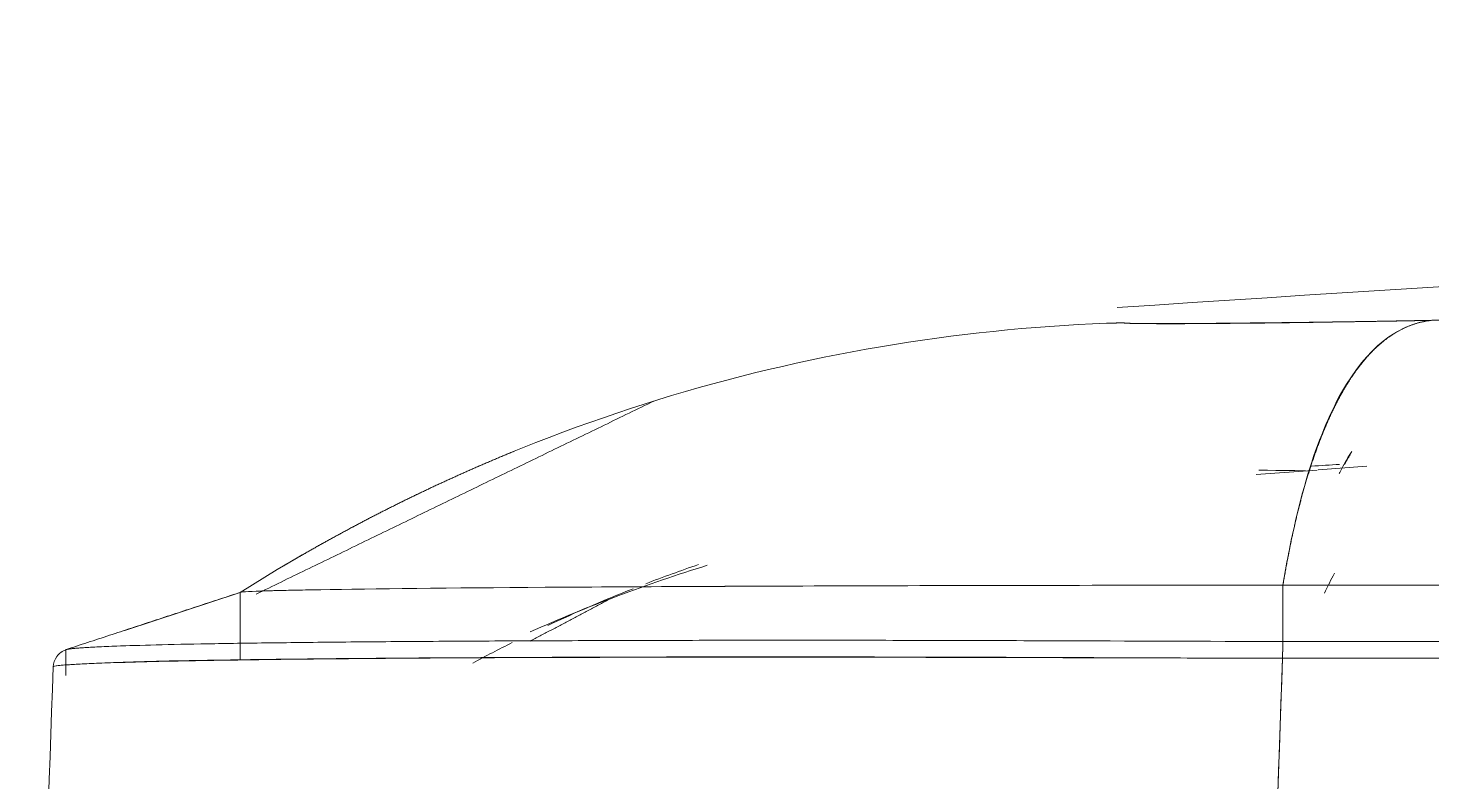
# Model space of a CAD drawing. Header units: millimetres. Extents: x 8883 to 11259, y -10160 to -6800.
# Drawn here: x 9528.64 to 9551.46, y -7744.51 to -7732.26 of the extents above; entities that cross this region are included whole.
import ezdxf

# ---------------------------------------------------------------- set-up
doc = ezdxf.new("R2010")
doc.units = ezdxf.units.MM

msp = doc.modelspace()

# ---------------------------------------------------------------- linework, layer by layer
at = {"linetype": 'Continuous', "lineweight": 18}
for p, q in [((9546.44, -7737.051), (9546.443, -7737.051)), ((9548.605, -7739.517), (9549.596, -7739.444)), ((9549.612, -7739.442), (9550.404, -7739.383)), ((9549.041, -7742.23), (9549.041, -7741.315)), ((9549.041, -7741.315), (9808.15, -7741.315)), ((9549.041, -7741.315), (9549.041, -7742.23)), ((9532.089, -7741.432), (9530.21, -7742.051)), ((9532.089, -7742.532), (9532.089, -7741.432)), ((9532.089, -7741.432), (9532.089, -7741.432)), ((9549.041, -7742.23), (9808.15, -7742.23)), ((9808.15, -7742.23), (9549.041, -7742.23)), ((9529.252, -7742.367), (9529.252, -7742.78)), ((9548.624, -7754.183), (9549.034, -7742.503)), ((9549.034, -7742.503), (9808.157, -7742.503)), ((9808.157, -7742.503), (9549.034, -7742.503))]:
    msp.add_line(p, q, dxfattribs=at)
msp.add_ellipse((9545.846, -7739.461), major_axis=(3.6, 0), ratio=0.006916, start_param=0.144416, end_param=0.679517, dxfattribs=at)
for points, knots in [([(9679.103, -7732.295), (9672.996, -7732.261), (9654.648, -7732.267), (9623.378, -7732.964), (9585.195, -7734.483), (9559.341, -7735.949), (9546.347, -7736.801)], [0, 0, 0, 0, 0.136879, 0.411611, 0.703327, 1, 1, 1, 1]), ([(9694.305, -7735.829), (9694.187, -7735.828), (9693.888, -7735.828), (9693.412, -7735.827), (9692.877, -7735.826), (9692.349, -7735.825), (9691.825, -7735.824), (9691.307, -7735.823), (9690.794, -7735.822), (9690.287, -7735.821), (9689.784, -7735.82), (9689.288, -7735.819), (9688.796, -7735.819), (9688.31, -7735.818), (9687.829, -7735.817), (9687.353, -7735.817), (9686.883, -7735.816), (9686.418, -7735.816), (9685.959, -7735.815), (9685.504, -7735.815), (9685.056, -7735.814), (9684.612, -7735.814), (9684.174, -7735.813), (9683.741, -7735.813), (9683.313, -7735.813), (9682.891, -7735.813), (9682.474, -7735.812), (9682.062, -7735.812), (9681.656, -7735.812), (9681.255, -7735.812), (9680.859, -7735.812), (9680.469, -7735.812), (9680.084, -7735.811), (9679.704, -7735.811), (9679.33, -7735.811), (9678.961, -7735.811), (9678.485, -7735.811), (9677.895, -7735.811), (9677.183, -7735.811), (9676.451, -7735.812), (9675.7, -7735.812), (9674.93, -7735.812), (9674.141, -7735.813), (9673.333, -7735.813), (9672.505, -7735.814), (9671.659, -7735.815), (9670.794, -7735.816), (9669.909, -7735.817), (9669.005, -7735.818), (9668.082, -7735.819), (9667.14, -7735.82), (9666.179, -7735.822), (9665.199, -7735.824), (9664.2, -7735.826), (9663.182, -7735.828), (9662.144, -7735.83), (9661.088, -7735.833), (9660.012, -7735.836), (9658.917, -7735.839), (9657.803, -7735.842), (9656.67, -7735.845), (9655.518, -7735.849), (9654.347, -7735.853), (9653.157, -7735.857), (9651.947, -7735.862), (9650.719, -7735.866), (9649.471, -7735.872), (9648.205, -7735.877), (9646.919, -7735.883), (9645.614, -7735.889), (9644.29, -7735.895), (9642.947, -7735.902), (9641.585, -7735.909), (9640.203, -7735.917), (9638.803, -7735.925), (9637.383, -7735.933), (9635.945, -7735.942), (9634.487, -7735.951), (9633.01, -7735.961), (9631.514, -7735.971), (9629.999, -7735.981), (9628.465, -7735.992), (9626.912, -7736.004), (9625.34, -7736.016), (9623.749, -7736.029), (9622.138, -7736.042), (9620.509, -7736.055), (9618.86, -7736.07), (9617.192, -7736.085), (9615.506, -7736.1), (9613.8, -7736.116), (9612.075, -7736.133), (9610.331, -7736.15), (9608.568, -7736.168), (9606.785, -7736.187), (9604.984, -7736.206), (9603.164, -7736.226), (9601.324, -7736.247), (9599.466, -7736.269), (9597.588, -7736.291), (9595.691, -7736.314), (9593.776, -7736.338), (9591.841, -7736.362), (9589.887, -7736.388), (9587.914, -7736.414), (9585.922, -7736.442), (9583.911, -7736.47), (9581.88, -7736.499), (9579.831, -7736.529), (9577.763, -7736.559), (9575.676, -7736.591), (9573.569, -7736.624), (9571.444, -7736.658), (9569.299, -7736.693), (9567.135, -7736.729), (9564.953, -7736.766), (9562.751, -7736.803), (9560.53, -7736.843), (9558.291, -7736.883), (9556.032, -7736.924), (9553.754, -7736.967), (9552.229, -7736.996), (9551.463, -7737.01)], [0, 0, 0, 0, 0.002491, 0.006268, 0.010007, 0.013709, 0.017373, 0.021001, 0.024591, 0.028143, 0.031659, 0.035137, 0.038578, 0.041982, 0.045348, 0.048677, 0.051969, 0.055223, 0.05844, 0.06162, 0.064763, 0.067868, 0.070936, 0.073967, 0.076961, 0.079917, 0.082836, 0.085717, 0.088562, 0.091369, 0.094138, 0.096871, 0.099566, 0.102224, 0.104845, 0.107428, 0.109974, 0.114829, 0.119818, 0.124941, 0.130198, 0.135588, 0.141112, 0.14677, 0.152561, 0.158486, 0.164545, 0.170738, 0.177064, 0.183525, 0.190119, 0.196846, 0.203708, 0.210703, 0.217832, 0.225094, 0.232491, 0.240021, 0.247685, 0.255482, 0.263414, 0.271479, 0.279677, 0.28801, 0.296476, 0.305076, 0.31381, 0.322677, 0.331678, 0.340813, 0.350082, 0.359484, 0.36902, 0.37869, 0.388493, 0.39843, 0.408501, 0.418705, 0.429044, 0.439516, 0.450121, 0.46086, 0.471733, 0.48274, 0.49388, 0.505154, 0.516562, 0.528103, 0.539778, 0.551587, 0.563529, 0.575605, 0.587815, 0.600158, 0.612635, 0.625246, 0.63799, 0.650868, 0.663879, 0.677024, 0.690303, 0.703715, 0.71726, 0.73094, 0.744753, 0.758699, 0.772779, 0.786993, 0.80134, 0.81582, 0.830435, 0.845182, 0.860063, 0.875078, 0.890226, 0.905508, 0.920923, 0.936472, 0.952154, 0.967969, 0.983918, 1, 1, 1, 1]), ([(9546.443, -7737.051), (9546.444, -7737.051), (9546.444, -7737.051), (9546.446, -7737.051), (9546.447, -7737.052), (9546.449, -7737.052), (9546.452, -7737.053), (9546.455, -7737.053), (9546.458, -7737.053), (9546.463, -7737.054), (9546.467, -7737.054), (9546.473, -7737.055), (9546.479, -7737.055), (9546.486, -7737.056), (9546.494, -7737.056), (9546.503, -7737.057), (9546.512, -7737.057), (9546.523, -7737.058), (9546.535, -7737.058), (9546.548, -7737.059), (9546.579, -7737.06), (9546.631, -7737.061), (9546.709, -7737.062), (9546.787, -7737.063), (9546.861, -7737.064), (9546.941, -7737.064), (9547.039, -7737.065), (9547.17, -7737.065), (9547.343, -7737.065), (9547.546, -7737.064), (9547.757, -7737.063), (9547.988, -7737.061), (9548.295, -7737.058), (9548.639, -7737.055), (9548.961, -7737.051), (9549.194, -7737.048), (9549.394, -7737.045), (9549.572, -7737.042), (9549.753, -7737.04), (9549.963, -7737.036), (9550.216, -7737.032), (9550.437, -7737.029), (9550.609, -7737.026), (9550.717, -7737.024), (9550.819, -7737.022), (9550.917, -7737.021), (9551.01, -7737.019), (9551.098, -7737.017), (9551.181, -7737.016), (9551.259, -7737.014), (9551.332, -7737.013), (9551.399, -7737.012), (9551.442, -7737.011), (9551.463, -7737.01)], [0, 0, 0, 0, 0.004418, 0.009076, 0.013974, 0.019113, 0.024491, 0.03011, 0.035969, 0.042067, 0.048406, 0.054985, 0.061804, 0.068863, 0.076162, 0.083701, 0.09148, 0.099498, 0.107756, 0.116254, 0.124992, 0.163332, 0.196943, 0.225829, 0.249993, 0.272213, 0.300452, 0.334713, 0.375001, 0.424414, 0.466083, 0.499999, 0.553217, 0.624969, 0.664617, 0.698666, 0.727119, 0.74998, 0.773472, 0.802135, 0.835973, 0.87499, 0.889691, 0.903725, 0.917093, 0.929793, 0.941826, 0.953191, 0.963889, 0.973918, 0.98328, 0.991974, 1, 1, 1, 1]), ([(9551.463, -7737.01), (9551.45, -7737.011), (9551.425, -7737.011), (9551.387, -7737.012), (9551.349, -7737.013), (9551.311, -7737.013), (9551.273, -7737.014), (9551.236, -7737.015), (9551.198, -7737.015), (9551.161, -7737.016), (9551.123, -7737.017), (9551.086, -7737.017), (9551.049, -7737.018), (9551.012, -7737.019), (9550.975, -7737.019), (9550.938, -7737.02), (9550.901, -7737.021), (9550.865, -7737.021), (9550.828, -7737.022), (9550.792, -7737.023), (9550.755, -7737.023), (9550.719, -7737.024), (9550.683, -7737.024), (9550.647, -7737.025), (9550.611, -7737.026), (9550.575, -7737.026), (9550.539, -7737.027), (9550.504, -7737.027), (9550.468, -7737.028), (9550.433, -7737.029), (9550.397, -7737.029), (9550.362, -7737.03), (9550.327, -7737.03), (9550.292, -7737.031), (9550.257, -7737.031), (9550.222, -7737.032), (9550.187, -7737.032), (9550.153, -7737.033), (9550.118, -7737.033), (9550.084, -7737.034), (9550.05, -7737.034), (9550.015, -7737.035), (9549.981, -7737.035), (9549.947, -7737.036), (9549.913, -7737.036), (9549.879, -7737.037), (9549.846, -7737.037), (9549.812, -7737.038), (9549.779, -7737.038), (9549.745, -7737.039), (9549.712, -7737.039), (9549.679, -7737.04), (9549.646, -7737.04), (9549.613, -7737.041), (9549.58, -7737.041), (9549.547, -7737.042), (9549.514, -7737.042), (9549.482, -7737.042), (9549.449, -7737.043), (9549.417, -7737.043), (9549.385, -7737.044), (9549.352, -7737.044), (9549.32, -7737.044), (9549.288, -7737.045), (9549.257, -7737.045), (9549.225, -7737.046), (9549.193, -7737.046), (9549.162, -7737.046), (9549.13, -7737.047), (9549.099, -7737.047), (9549.068, -7737.048), (9549.036, -7737.048), (9549.005, -7737.048), (9548.974, -7737.049), (9548.944, -7737.049), (9548.913, -7737.049), (9548.882, -7737.05), (9548.852, -7737.05), (9548.821, -7737.05), (9548.791, -7737.051), (9548.761, -7737.051), (9548.73, -7737.051), (9548.7, -7737.052), (9548.67, -7737.052), (9548.641, -7737.052), (9548.611, -7737.053), (9548.581, -7737.053), (9548.552, -7737.053), (9548.522, -7737.053), (9548.493, -7737.054), (9548.464, -7737.054), (9548.435, -7737.054), (9548.406, -7737.055), (9548.377, -7737.055), (9548.348, -7737.055), (9548.319, -7737.055), (9548.291, -7737.056), (9548.262, -7737.056), (9548.234, -7737.056), (9548.205, -7737.056), (9548.177, -7737.057), (9548.149, -7737.057), (9548.121, -7737.057), (9548.093, -7737.057), (9548.065, -7737.058), (9548.038, -7737.058), (9548.01, -7737.058), (9547.983, -7737.058), (9547.948, -7737.059), (9547.905, -7737.059), (9547.856, -7737.059), (9547.808, -7737.06), (9547.76, -7737.06), (9547.714, -7737.06), (9547.668, -7737.061), (9547.623, -7737.061), (9547.579, -7737.061), (9547.536, -7737.061), (9547.493, -7737.062), (9547.452, -7737.062), (9547.411, -7737.062), (9547.371, -7737.062), (9547.332, -7737.062), (9547.294, -7737.063), (9547.256, -7737.063), (9547.22, -7737.063), (9547.184, -7737.063), (9547.149, -7737.063), (9547.115, -7737.063), (9547.082, -7737.063), (9547.049, -7737.063), (9547.018, -7737.063), (9546.987, -7737.063), (9546.957, -7737.063), (9546.928, -7737.063), (9546.9, -7737.063), (9546.873, -7737.063), (9546.846, -7737.063), (9546.821, -7737.063), (9546.796, -7737.063), (9546.772, -7737.062), (9546.749, -7737.062), (9546.727, -7737.062), (9546.705, -7737.062), (9546.684, -7737.062), (9546.665, -7737.061), (9546.646, -7737.061), (9546.628, -7737.061), (9546.61, -7737.06), (9546.594, -7737.06), (9546.578, -7737.06), (9546.564, -7737.059), (9546.55, -7737.059), (9546.537, -7737.058), (9546.524, -7737.058), (9546.513, -7737.057), (9546.503, -7737.057), (9546.493, -7737.056), (9546.484, -7737.056), (9546.476, -7737.055), (9546.469, -7737.055), (9546.462, -7737.054), (9546.457, -7737.053), (9546.452, -7737.053), (9546.448, -7737.052), (9546.445, -7737.051), (9546.444, -7737.051), (9546.443, -7737.051)], [0, 0, 0, 0, 0.004905, 0.009797, 0.014677, 0.019544, 0.024399, 0.029243, 0.034074, 0.038894, 0.043703, 0.048501, 0.053287, 0.058064, 0.06283, 0.067585, 0.072331, 0.077067, 0.081794, 0.086512, 0.09122, 0.09592, 0.100611, 0.105294, 0.109969, 0.114636, 0.119296, 0.123948, 0.128594, 0.133232, 0.137864, 0.14249, 0.147109, 0.151723, 0.156331, 0.160934, 0.165532, 0.170125, 0.174714, 0.179298, 0.183878, 0.188455, 0.193028, 0.197597, 0.202164, 0.206728, 0.211289, 0.215849, 0.220406, 0.224961, 0.229516, 0.234068, 0.238621, 0.243172, 0.247723, 0.252274, 0.256825, 0.261376, 0.265928, 0.270481, 0.275036, 0.279591, 0.284149, 0.288708, 0.293269, 0.297834, 0.3024, 0.30697, 0.311543, 0.31612, 0.3207, 0.325285, 0.329873, 0.334466, 0.339065, 0.343668, 0.348276, 0.35289, 0.35751, 0.362136, 0.366768, 0.371407, 0.376053, 0.380705, 0.385365, 0.390033, 0.394708, 0.399391, 0.404083, 0.408783, 0.413492, 0.41821, 0.422937, 0.427674, 0.43242, 0.437176, 0.441943, 0.446719, 0.451507, 0.456305, 0.461114, 0.465935, 0.470767, 0.475611, 0.480466, 0.485334, 0.490214, 0.495107, 0.500013, 0.50905, 0.518044, 0.526997, 0.53591, 0.544784, 0.553621, 0.562421, 0.571187, 0.57992, 0.588621, 0.597292, 0.605934, 0.61455, 0.623139, 0.631705, 0.640247, 0.648769, 0.657272, 0.665756, 0.674225, 0.682679, 0.691119, 0.699549, 0.707968, 0.71638, 0.724785, 0.733185, 0.741581, 0.749977, 0.758372, 0.766769, 0.775169, 0.783575, 0.791987, 0.800407, 0.808838, 0.817279, 0.825734, 0.834204, 0.84269, 0.851194, 0.859718, 0.868263, 0.876831, 0.885422, 0.89404, 0.902685, 0.911358, 0.920062, 0.928798, 0.937567, 0.946371, 0.955211, 0.964088, 0.973004, 0.981961, 0.990959, 1, 1, 1, 1]), ([(9549.041, -7741.315), (9549.044, -7741.3), (9549.049, -7741.271), (9549.056, -7741.227), (9549.063, -7741.184), (9549.071, -7741.14), (9549.078, -7741.097), (9549.086, -7741.054), (9549.094, -7741.011), (9549.102, -7740.968), (9549.11, -7740.925), (9549.118, -7740.883), (9549.126, -7740.84), (9549.134, -7740.798), (9549.142, -7740.756), (9549.151, -7740.714), (9549.159, -7740.672), (9549.168, -7740.63), (9549.177, -7740.588), (9549.185, -7740.547), (9549.194, -7740.505), (9549.203, -7740.464), (9549.213, -7740.423), (9549.222, -7740.382), (9549.231, -7740.341), (9549.24, -7740.301), (9549.25, -7740.26), (9549.259, -7740.22), (9549.269, -7740.18), (9549.279, -7740.14), (9549.289, -7740.1), (9549.299, -7740.061), (9549.309, -7740.021), (9549.319, -7739.982), (9549.329, -7739.943), (9549.34, -7739.904), (9549.35, -7739.865), (9549.361, -7739.827), (9549.371, -7739.789), (9549.382, -7739.75), (9549.393, -7739.712), (9549.404, -7739.675), (9549.415, -7739.637), (9549.426, -7739.599), (9549.437, -7739.562), (9549.448, -7739.525), (9549.46, -7739.488), (9549.471, -7739.452), (9549.483, -7739.415), (9549.495, -7739.379), (9549.506, -7739.343), (9549.518, -7739.307), (9549.53, -7739.271), (9549.542, -7739.236), (9549.555, -7739.201), (9549.567, -7739.166), (9549.579, -7739.131), (9549.592, -7739.096), (9549.604, -7739.062), (9549.617, -7739.028), (9549.63, -7738.994), (9549.643, -7738.96), (9549.656, -7738.926), (9549.669, -7738.893), (9549.682, -7738.86), (9549.695, -7738.827), (9549.708, -7738.795), (9549.722, -7738.762), (9549.736, -7738.73), (9549.749, -7738.698), (9549.763, -7738.667), (9549.777, -7738.635), (9549.791, -7738.604), (9549.805, -7738.573), (9549.819, -7738.542), (9549.833, -7738.512), (9549.848, -7738.482), (9549.862, -7738.452), (9549.877, -7738.422), (9549.891, -7738.393), (9549.906, -7738.364), (9549.921, -7738.335), (9549.936, -7738.306), (9549.951, -7738.278), (9549.966, -7738.25), (9549.981, -7738.222), (9549.997, -7738.195), (9550.012, -7738.167), (9550.028, -7738.14), (9550.043, -7738.114), (9550.059, -7738.087), (9550.075, -7738.061), (9550.091, -7738.035), (9550.107, -7738.01), (9550.123, -7737.984), (9550.139, -7737.959), (9550.156, -7737.935), (9550.172, -7737.91), (9550.189, -7737.886), (9550.205, -7737.862), (9550.222, -7737.839), (9550.239, -7737.816), (9550.256, -7737.793), (9550.273, -7737.77), (9550.29, -7737.748), (9550.308, -7737.726), (9550.325, -7737.704), (9550.342, -7737.682), (9550.36, -7737.661), (9550.378, -7737.64), (9550.395, -7737.62), (9550.413, -7737.6), (9550.431, -7737.58), (9550.449, -7737.56), (9550.468, -7737.541), (9550.486, -7737.522), (9550.504, -7737.503), (9550.523, -7737.485), (9550.541, -7737.467), (9550.56, -7737.449), (9550.579, -7737.432), (9550.598, -7737.415), (9550.617, -7737.398), (9550.636, -7737.382), (9550.655, -7737.365), (9550.674, -7737.35), (9550.694, -7737.334), (9550.713, -7737.319), (9550.733, -7737.304), (9550.753, -7737.29), (9550.773, -7737.276), (9550.793, -7737.262), (9550.813, -7737.249), (9550.833, -7737.236), (9550.853, -7737.223), (9550.873, -7737.21), (9550.894, -7737.198), (9550.915, -7737.187), (9550.935, -7737.175), (9550.956, -7737.164), (9550.977, -7737.154), (9550.998, -7737.143), (9551.019, -7737.133), (9551.04, -7737.124), (9551.061, -7737.114), (9551.083, -7737.106), (9551.104, -7737.097), (9551.126, -7737.089), (9551.148, -7737.081), (9551.17, -7737.074), (9551.192, -7737.066), (9551.214, -7737.06), (9551.236, -7737.053), (9551.258, -7737.047), (9551.28, -7737.042), (9551.303, -7737.037), (9551.325, -7737.032), (9551.348, -7737.027), (9551.371, -7737.023), (9551.394, -7737.019), (9551.417, -7737.016), (9551.44, -7737.013), (9551.455, -7737.011), (9551.463, -7737.01)], [0, 0, 0, 0, 0.005393, 0.010798, 0.016214, 0.021641, 0.02708, 0.032529, 0.03799, 0.043462, 0.048946, 0.05444, 0.059946, 0.065463, 0.07099, 0.07653, 0.08208, 0.087641, 0.093213, 0.098797, 0.104391, 0.109997, 0.115613, 0.121241, 0.126879, 0.132529, 0.138189, 0.143861, 0.149543, 0.155236, 0.160941, 0.166656, 0.172382, 0.178118, 0.183866, 0.189624, 0.195393, 0.201173, 0.206964, 0.212765, 0.218578, 0.2244, 0.230234, 0.236078, 0.241933, 0.247798, 0.253674, 0.259561, 0.265458, 0.271365, 0.277283, 0.283212, 0.289151, 0.2951, 0.30106, 0.30703, 0.313011, 0.319002, 0.325003, 0.331015, 0.337037, 0.343069, 0.349111, 0.355163, 0.361226, 0.367299, 0.373382, 0.379475, 0.385578, 0.391691, 0.397815, 0.403948, 0.410091, 0.416244, 0.422407, 0.42858, 0.434763, 0.440956, 0.447159, 0.453371, 0.459593, 0.465825, 0.472067, 0.478318, 0.484579, 0.49085, 0.49713, 0.50342, 0.50972, 0.516029, 0.522347, 0.528675, 0.535013, 0.54136, 0.547716, 0.554082, 0.560458, 0.566842, 0.573236, 0.579639, 0.586051, 0.592473, 0.598903, 0.605343, 0.611792, 0.61825, 0.624717, 0.631193, 0.637678, 0.644172, 0.650675, 0.657187, 0.663707, 0.670237, 0.676775, 0.683321, 0.689877, 0.696441, 0.703013, 0.709594, 0.716184, 0.722782, 0.729389, 0.736003, 0.742627, 0.749258, 0.755898, 0.762546, 0.769202, 0.775866, 0.782538, 0.789218, 0.795906, 0.802602, 0.809306, 0.816018, 0.822737, 0.829465, 0.836199, 0.842942, 0.849692, 0.85645, 0.863215, 0.869987, 0.876767, 0.883554, 0.890348, 0.89715, 0.903958, 0.910774, 0.917597, 0.924427, 0.931264, 0.938107, 0.944958, 0.951815, 0.958679, 0.965549, 0.972427, 0.97931, 0.9862, 0.993097, 1, 1, 1, 1]), ([(9551.463, -7737.01), (9550.901, -7737.069), (9550.405, -7737.459), (9549.586, -7738.904), (9549.263, -7739.958), (9549.041, -7741.315)], [0, 0, 0, 0, 0.5, 0.5, 1, 1, 1, 1]), ([(9532.089, -7741.432), (9534.209, -7740.089), (9536.502, -7739.036), (9541.255, -7737.568), (9543.716, -7737.153), (9546.174, -7737.058)], [0, 0, 0, 0, 0.5, 0.5, 1, 1, 1, 1]), ([(9546.443, -7737.051), (9546.436, -7737.051), (9546.422, -7737.051), (9546.401, -7737.052), (9546.382, -7737.052), (9546.363, -7737.053), (9546.345, -7737.053), (9546.327, -7737.054), (9546.311, -7737.054), (9546.295, -7737.055), (9546.281, -7737.055), (9546.267, -7737.056), (9546.254, -7737.056), (9546.242, -7737.056), (9546.231, -7737.057), (9546.221, -7737.057), (9546.212, -7737.057), (9546.203, -7737.058), (9546.196, -7737.058), (9546.189, -7737.058), (9546.183, -7737.058), (9546.178, -7737.058), (9546.175, -7737.058), (9546.174, -7737.058)], [0, 0, 0, 0, 0.078106, 0.153074, 0.22491, 0.293619, 0.359206, 0.42168, 0.481049, 0.537322, 0.590514, 0.640638, 0.687712, 0.731758, 0.772802, 0.810878, 0.846028, 0.878305, 0.907778, 0.934539, 0.958708, 0.980453, 1, 1, 1, 1]), ([(9536.546, -7739.136), (9536.533, -7739.142), (9536.497, -7739.157), (9536.438, -7739.18), (9536.372, -7739.208), (9536.305, -7739.236), (9536.238, -7739.264), (9536.172, -7739.292), (9536.105, -7739.32), (9536.039, -7739.349), (9535.973, -7739.377), (9535.908, -7739.406), (9535.842, -7739.435), (9535.776, -7739.464), (9535.711, -7739.493), (9535.646, -7739.522), (9535.581, -7739.551), (9535.516, -7739.58), (9535.451, -7739.61), (9535.387, -7739.64), (9535.322, -7739.669), (9535.258, -7739.699), (9535.194, -7739.729), (9535.13, -7739.759), (9535.066, -7739.79), (9535.003, -7739.82), (9534.939, -7739.85), (9534.876, -7739.881), (9534.813, -7739.912), (9534.75, -7739.943), (9534.687, -7739.973), (9534.625, -7740.004), (9534.562, -7740.036), (9534.5, -7740.067), (9534.438, -7740.098), (9534.376, -7740.13), (9534.314, -7740.161), (9534.252, -7740.193), (9534.191, -7740.225), (9534.129, -7740.257), (9534.068, -7740.289), (9534.007, -7740.321), (9533.947, -7740.353), (9533.886, -7740.385), (9533.825, -7740.418), (9533.765, -7740.45), (9533.705, -7740.483), (9533.645, -7740.515), (9533.585, -7740.548), (9533.525, -7740.581), (9533.466, -7740.614), (9533.407, -7740.647), (9533.348, -7740.68), (9533.289, -7740.714), (9533.23, -7740.747), (9533.171, -7740.78), (9533.113, -7740.814), (9533.054, -7740.848), (9532.996, -7740.881), (9532.938, -7740.915), (9532.88, -7740.949), (9532.829, -7740.979), (9532.797, -7740.998), (9532.784, -7741.006)], [0, 0, 0, 0, 0.010547, 0.027833, 0.045096, 0.062335, 0.07955, 0.096743, 0.113912, 0.131057, 0.148179, 0.165277, 0.182352, 0.199403, 0.21643, 0.233433, 0.250413, 0.267369, 0.284301, 0.301209, 0.318094, 0.334954, 0.35179, 0.368602, 0.385391, 0.402155, 0.418894, 0.43561, 0.452301, 0.468969, 0.485611, 0.50223, 0.518824, 0.535394, 0.551939, 0.56846, 0.584956, 0.601428, 0.617875, 0.634298, 0.650696, 0.667069, 0.683418, 0.699741, 0.71604, 0.732315, 0.748564, 0.764789, 0.780989, 0.797163, 0.813313, 0.829438, 0.845538, 0.861613, 0.877663, 0.893688, 0.909687, 0.925662, 0.941611, 0.957536, 0.973435, 0.989308, 1, 1, 1, 1]), ([(9549.953, -7739.501), (9549.967, -7739.474), (9549.982, -7739.447), (9550.05, -7739.322), (9550.105, -7739.228), (9550.162, -7739.14)], [0, 0, 0, 0, 0.21008, 0.21008, 1, 1, 1, 1]), ([(9550.133, -7739.198), (9550.132, -7739.2), (9550.127, -7739.209), (9550.117, -7739.225), (9550.104, -7739.247), (9550.091, -7739.268), (9550.078, -7739.29), (9550.065, -7739.312), (9550.053, -7739.334), (9550.045, -7739.348), (9550.041, -7739.354)], [0, 0, 0, 0, 0.041802, 0.181377, 0.320786, 0.460028, 0.599103, 0.738011, 0.87675, 1, 1, 1, 1]), ([(9532.089, -7741.432), (9532.09, -7741.402), (9533.925, -7741.371), (9540.181, -7741.328), (9544.603, -7741.315), (9549.041, -7741.315)], [0, 0, 0, 0, 0.5, 0.5, 1, 1, 1, 1]), ([(9549.041, -7741.315), (9546.822, -7741.315), (9542.392, -7741.321), (9536.722, -7741.347), (9533.59, -7741.38), (9532.615, -7741.403), (9532.397, -7741.41)], [0, 0, 0, 0, 0.284263, 0.568525, 0.852788, 1, 1, 1, 1]), ([(9529.252, -7742.367), (9529.253, -7742.343), (9529.88, -7742.3), (9531.531, -7742.267), (9532.541, -7742.252), (9533.701, -7742.239), (9535.028, -7742.228), (9536.495, -7742.22), (9538.069, -7742.214), (9539.749, -7742.21), (9541.534, -7742.209), (9543.397, -7742.212), (9545.88, -7742.22), (9547.782, -7742.227), (9549.041, -7742.23)], [0, 0, 0, 0, 0.247006, 0.310248, 0.37349, 0.436732, 0.499974, 0.563217, 0.626459, 0.689701, 0.752943, 0.816185, 0.879427, 1, 1, 1, 1]), ([(9549.034, -7742.503), (9549.035, -7742.472), (9549.035, -7742.442), (9549.037, -7742.385), (9549.037, -7742.358), (9549.038, -7742.309), (9549.039, -7742.288), (9549.04, -7742.253), (9549.041, -7742.239), (9549.041, -7742.23)], [0, 0, 0, 0, 0.25, 0.25, 0.5, 0.5, 0.75, 0.75, 1, 1, 1, 1]), ([(9549.041, -7742.23), (9549.04, -7742.247), (9549.039, -7742.284), (9549.037, -7742.383), (9549.035, -7742.446), (9549.034, -7742.503)], [0, 0, 0, 0, 0.5, 0.5, 1, 1, 1, 1]), ([(9529.046, -7742.641), (9529.045, -7742.635), (9529.073, -7742.628), (9529.187, -7742.615), (9529.274, -7742.608), (9529.51, -7742.595), (9529.659, -7742.588), (9530.02, -7742.574), (9530.232, -7742.568), (9530.719, -7742.555), (9530.995, -7742.549), (9531.609, -7742.537), (9531.948, -7742.532), (9532.688, -7742.521), (9533.089, -7742.516), (9533.95, -7742.508), (9534.411, -7742.504), (9535.388, -7742.497), (9535.895, -7742.494), (9536.943, -7742.49), (9537.483, -7742.488), (9538.593, -7742.486), (9539.162, -7742.485), (9540.324, -7742.484), (9540.917, -7742.484), (9542.121, -7742.486), (9542.733, -7742.486), (9543.97, -7742.489), (9544.595, -7742.49), (9545.855, -7742.494), (9546.488, -7742.495), (9547.76, -7742.499), (9548.397, -7742.501), (9549.034, -7742.503)], [0, 0, 0, 0, 0.0625, 0.0625, 0.125, 0.125, 0.1875, 0.1875, 0.25, 0.25, 0.3125, 0.3125, 0.375, 0.375, 0.4375, 0.4375, 0.5, 0.5, 0.5625, 0.5625, 0.625, 0.625, 0.6875, 0.6875, 0.75, 0.75, 0.8125, 0.8125, 0.875, 0.875, 0.9375, 0.9375, 1, 1, 1, 1]), ([(9529.046, -7742.641), (9529.048, -7742.584), (9529.069, -7742.521), (9529.144, -7742.422), (9529.198, -7742.385), (9529.252, -7742.367)], [0, 0, 0, 0, 0.5, 0.5, 1, 1, 1, 1]), ([(9549.034, -7742.503), (9547.764, -7742.499), (9545.843, -7742.491), (9543.337, -7742.483), (9541.455, -7742.48), (9539.65, -7742.48), (9537.952, -7742.484), (9536.362, -7742.49), (9534.88, -7742.498), (9533.539, -7742.509), (9532.366, -7742.523), (9531.346, -7742.538), (9529.679, -7742.572), (9529.046, -7742.616), (9529.046, -7742.641)], [0, 0, 0, 0, 0.1204, 0.183663, 0.246926, 0.310189, 0.373453, 0.436716, 0.499979, 0.563242, 0.626505, 0.689769, 0.753032, 1, 1, 1, 1])]:
    msp.add_open_spline(points, degree=3, knots=knots, dxfattribs=at)
for points, degree in [([(9538.814, -7738.322), (9532.348, -7741.459)], 1), ([(9549.962, -7739.351), (9549.81, -7739.361), (9549.657, -7739.371), (9549.505, -7739.381)], 3), ([(9539.682, -7740.991), (9538.703, -7741.294), (9537.74, -7741.656), (9536.801, -7742.075)], 3), ([(9539.539, -7740.979), (9539.251, -7741.078), (9538.965, -7741.182), (9538.681, -7741.291)], 3), ([(9549.715, -7741.447), (9549.768, -7741.333), (9549.822, -7741.224), (9549.879, -7741.122)], 3), ([(9537.09, -7741.968), (9537.547, -7741.754), (9538.008, -7741.556), (9538.474, -7741.372)], 3), ([(9808.15, -7741.315), (9721.829, -7741.315), (9635.375, -7741.315), (9549.041, -7741.315)], 3), ([(9532.11, -7741.424), (9529.247, -7742.364)], 1), ([(9538.101, -7741.537), (9536.8, -7742.226)], 1), ([(9530.811, -7742.283), (9529.8, -7742.307), (9529.254, -7742.335), (9529.252, -7742.367)], 3), ([(9535.867, -7742.58), (9536.08, -7742.466), (9536.294, -7742.356), (9536.509, -7742.248)], 3), ([(9549.034, -7742.503), (9548.898, -7746.396), (9548.761, -7750.29), (9548.624, -7754.183)], 3), ([(9528.638, -7754.322), (9528.774, -7750.428), (9528.91, -7746.534), (9529.046, -7742.641)], 3)]:
    msp.add_open_spline(points, degree=degree, dxfattribs=at)

doc.saveas('drawing.dxf')
